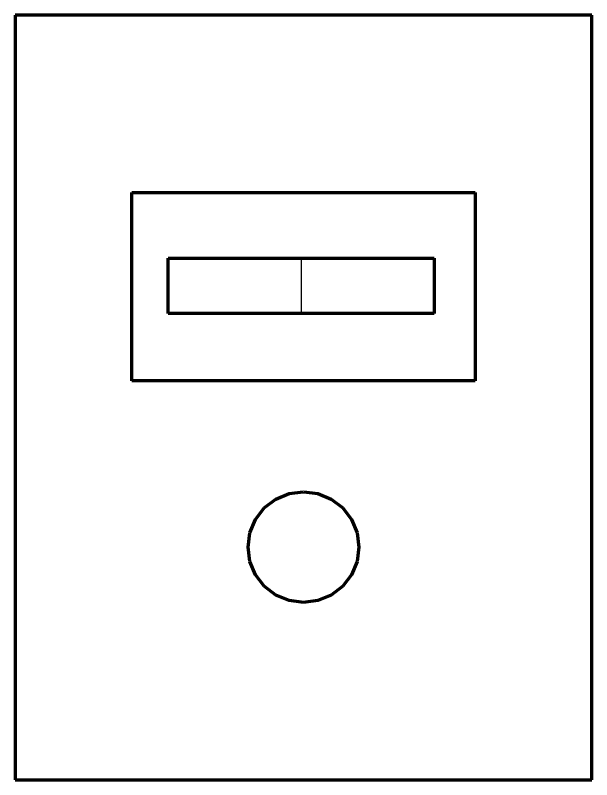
# Model space of a CAD drawing. Header units: millimetres. Extents: x -293 to 245, y -3 to 141.
# Drawn here: x 193.1 to 245.1, y -1.2 to 67.7 of the extents above; entities that cross this region are included whole.
import ezdxf

# ---------------------------------------------------------------- set-up
doc = ezdxf.new("R2010")
doc.units = ezdxf.units.MM
doc.layers.add('ProfileEdges', color=7, linetype='Continuous')

msp = doc.modelspace()

# ---------------------------------------------------------------- linework, layer by layer
msp.add_line((218.927, 45.826), (218.927, 40.827))
at = {"layer": 'ProfileEdges', "lineweight": 100}
for p, q in [((193.138, 67.746), (193.138, -1.237)), ((245.125, 67.746), (193.138, 67.746)), ((245.125, -1.237), (245.125, 67.746)), ((203.635, 51.75), (234.628, 51.75)), ((203.635, 34.754), (203.635, 51.75)), ((234.628, 51.75), (234.628, 34.754)), ((206.93, 45.826), (218.927, 45.826)), ((206.93, 40.827), (206.93, 45.826)), ((218.927, 45.826), (230.924, 45.826)), ((230.924, 45.826), (230.924, 40.827)), ((218.927, 40.827), (206.93, 40.827)), ((230.924, 40.827), (218.927, 40.827)), ((234.628, 34.754), (203.635, 34.754)), ((216.632, 24.087), (217.838, 24.586)), ((217.838, 24.586), (219.131, 24.756)), ((219.131, 24.756), (220.425, 24.586)), ((220.425, 24.586), (221.631, 24.087)), ((215.597, 23.292), (216.632, 24.087)), ((221.631, 24.087), (222.666, 23.292)), ((214.802, 22.257), (215.597, 23.292)), ((222.666, 23.292), (223.46, 22.257)), ((214.303, 21.051), (214.802, 22.257)), ((223.46, 22.257), (223.96, 21.051)), ((214.133, 19.758), (214.303, 21.051)), ((223.96, 21.051), (224.13, 19.758)), ((214.303, 18.464), (214.133, 19.758)), ((224.13, 19.758), (223.96, 18.464)), ((214.802, 17.258), (214.303, 18.464)), ((223.96, 18.464), (223.46, 17.258)), ((215.597, 16.223), (214.802, 17.258)), ((223.46, 17.258), (222.666, 16.223)), ((216.632, 15.429), (215.597, 16.223)), ((222.666, 16.223), (221.631, 15.429)), ((217.838, 14.929), (216.632, 15.429)), ((221.631, 15.429), (220.425, 14.929)), ((219.131, 14.759), (217.838, 14.929)), ((220.425, 14.929), (219.131, 14.759)), ((193.138, -1.237), (245.125, -1.237))]:
    msp.add_line(p, q, dxfattribs=at)

doc.saveas('drawing.dxf')
